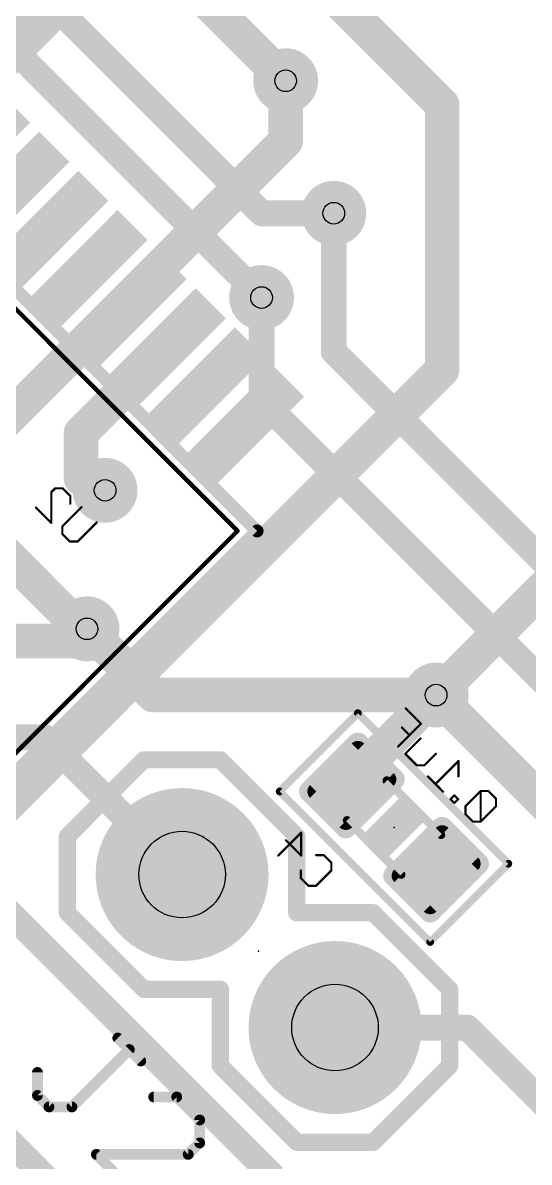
# Model space of a CAD drawing. Extents: x -76 to 580, y -41 to 95.
# Drawn here: x -6.77 to -0.82, y 1.73 to 15.11 of the extents above; entities that cross this region are included whole.
import ezdxf

# ---------------------------------------------------------------- set-up
doc = ezdxf.new("R2010")
doc.units = 0
for name, color, linetype in [('1', 22, 'CONTINUOUS'), ('16', 175, 'CONTINUOUS'), ('17', 82, 'CONTINUOUS'), ('18', 82, 'CONTINUOUS'), ('22', 2, 'CONTINUOUS'), ('23', 7, 'CONTINUOUS'), ('24', 7, 'CONTINUOUS'), ('25', 253, 'CONTINUOUS'), ('26', 253, 'CONTINUOUS'), ('28', 253, 'CONTINUOUS'), ('29', 253, 'CONTINUOUS'), ('30', 253, 'CONTINUOUS'), ('32', 253, 'CONTINUOUS'), ('36', 253, 'CONTINUOUS'), ('40', 175, 'CONTINUOUS'), ('44', 253, 'CONTINUOUS'), ('51', 53, 'CONTINUOUS'), ('52', 253, 'CONTINUOUS')]:
    doc.layers.add(name, color=color, linetype=linetype)

# ---------------------------------------------------------------- blocks, each defined once
blk = doc.blocks.new('RECT')
blk.add_solid([(-0.5, -0.5), (0.5, -0.5), (-0.5, 0.5), (0.5, 0.5)])
blk = doc.blocks.new('RECT112000X144000R30')
at = {"const_width": 0.105}
blk.add_lwpolyline([(0.2975, -0.345), (0.2975, 0.345, 0.4142), (0.245, 0.3975), (-0.245, 0.3975, 0.4142), (-0.2975, 0.345), (-0.2975, -0.345, 0.4142), (-0.245, -0.3975), (0.245, -0.3975, 0.4142)], format="xyb", close=True, dxfattribs=at)
blk.add_solid([(-0.2704, -0.3704), (0.2704, -0.3704), (-0.2704, 0.3704), (0.2704, 0.3704)])
blk = doc.blocks.new('RECT136384X168384R30')
at = {"const_width": 0.1279}
blk.add_lwpolyline([(0.3623, -0.3983), (0.3623, 0.3983, 0.4142), (0.2983, 0.4623), (-0.2983, 0.4623, 0.4142), (-0.3623, 0.3983), (-0.3623, -0.3983, 0.4142), (-0.2983, -0.4623), (0.2983, -0.4623, 0.4142)], format="xyb", close=True, dxfattribs=at)
blk.add_solid([(-0.3237, -0.4237), (0.3237, -0.4237), (-0.3237, 0.4237), (0.3237, 0.4237)])
blk = doc.blocks.new('ROUNDP')
at = {"const_width": 0.5}
blk.add_lwpolyline([(0, -0.25, 1), (0, 0.25, 1), (0, -0.25)], format="xyb", dxfattribs=at)
blk = doc.blocks.new('ROUNDV')
at = {"const_width": 0.5}
blk.add_lwpolyline([(0, -0.25, 1), (0, 0.25, 1), (0, -0.25)], format="xyb", dxfattribs=at)

msp = doc.modelspace()

# ---------------------------------------------------------------- linework, layer by layer
at = {"layer": '1'}
for points, const_width in [([(-1.6971, 20.2233), (-8.8388, 13.0815)], 0.8128), ([(-3.677, 13.7179), (-3.677, 14.425)], 0.4064), ([(-3.677, 13.7179), (-7.7075, 9.6874)], 0.4064), ([(-3.1113, 12.8693), (-3.1113, 11.243)], 0.3048), ([(-3.9598, 10.6773), (-3.9598, 11.8794)], 0.3048), ([(-3.1113, 11.243), (5.1265, 3.0052)], 0.3048), ([(4.4194, 2.2981), (-3.9598, 10.6773)], 0.3048), ([(-5.2326, 7.2125), (-6.0104, 7.9903)], 0.4064), ([(-1.9092, 7.2125), (-5.2326, 7.2125)], 0.4064), ([(-1.9092, 7.2125), (-1.5203, 6.8236)], 0.4064), ([(3.7123, 1.591), (-1.5203, 6.8236)], 0.4064), ([(-6.5054, 6.7175), (-7.7075, 6.7175)], 0.3048), ([(-4.8932, 5.1053), (-6.5054, 6.7175)], 0.3048), ([(-7.2125, 4.9497), (-3.8184, 1.5556)], 0.3048), ([(-1.5415, 3.3093), (-3.0971, 3.3093)], 0.3048), ([(1.9445, -0.1768), (-1.5415, 3.3093)], 0.3048), ([(-5.3033, 0.3536), (-7.467, 2.5173)], 0.3048)]:
    msp.add_lwpolyline(points, dxfattribs=dict(at, const_width=const_width))
for points, const_width in [([(-3.5754, 14.425, 1), (-3.7786, 14.425)], 0.2032), ([(-3.6051, 13.646, 1), (-3.7488, 13.7897)], 0.2032), ([(-3.7786, 13.7179, 1), (-3.5754, 13.7179)], 0.2032), ([(-3.0351, 12.8693, 1), (-3.1875, 12.8693)], 0.1524), ([(-3.8836, 11.8794, 1), (-4.036, 11.8794)], 0.1524), ([(-3.0574, 11.2969, 1), (-3.1652, 11.1891)], 0.1524), ([(-3.1875, 11.243, 1), (-3.0351, 11.243)], 0.1524), ([(-3.9059, 10.7312, 1), (-4.0137, 10.6234)], 0.1524), ([(-4.036, 10.6773, 1), (-3.8836, 10.6773)], 0.1524), ([(-5.9386, 8.0621, 1), (-6.0822, 7.9185)], 0.2032), ([(-5.2326, 7.3141, 1), (-5.2326, 7.1109)], 0.2032), ([(-5.3044, 7.1406, 1), (-5.1607, 7.2843)], 0.2032), ([(-1.8373, 7.2843, 1), (-1.981, 7.1406)], 0.2032), ([(-1.9092, 7.1109, 1), (-1.9092, 7.3141)], 0.2032), ([(-1.4484, 6.8954, 1), (-1.5921, 6.7517)], 0.2032), ([(-1.5921, 6.7517, 1), (-1.4484, 6.8954)], 0.2032), ([(-6.4515, 6.7714, 1), (-6.5593, 6.6636)], 0.1524), ([(-6.5054, 6.6413, 1), (-6.5054, 6.7937)], 0.1524), ([(-4.9471, 5.0514, 1), (-4.8393, 5.1592)], 0.1524), ([(-3.0971, 3.3855, 1), (-3.0971, 3.2331)], 0.1524), ([(-1.4876, 3.3631, 1), (-1.5954, 3.2554)], 0.1524), ([(-1.5415, 3.2331, 1), (-1.5415, 3.3855)], 0.1524)]:
    msp.add_lwpolyline(points, format="xyb", dxfattribs=dict(at, const_width=const_width))
at = {"layer": '16'}
for points, const_width in [([(-8.2024, 17.112), (-3.9598, 12.8693)], 0.3048), ([(-3.9598, 11.8794), (-8.556, 16.4756)], 0.3048), ([(-3.677, 14.425), (-4.9497, 15.6978)], 0.4064), ([(-3.2527, 15.5563), (-1.8385, 14.1421)], 0.4064), ([(-1.8385, 14.1421), (-1.8385, 11.0309)], 0.4064), ([(-3.9598, 12.8693), (-3.1113, 12.8693)], 0.3048), ([(-6.0811, 10.2884), (-5.1753, 11.1942)], 0.4064), ([(-1.8385, 11.0309), (-8.556, 4.3133)], 0.4064), ([(-6.0811, 9.7581), (-6.0811, 10.2884)], 0.4064), ([(-8.0963, 10.0055), (-6.0811, 7.9903)], 0.4064), ([(0.3536, 9.4752), (-1.9092, 7.2125)], 0.4064), ([(-6.1518, 7.8489), (-6.0104, 7.9903)], 0.4064), ([(-6.0811, 7.9903), (-6.0104, 7.9903)], 0.4064), ([(-8.556, 7.8489), (-6.1518, 7.8489)], 0.4064), ([(-2.8991, 6.2225), (-1.9092, 7.2125)], 0.4064), ([(-2.8991, 6.1518), (-2.8991, 6.2225)], 0.4064)]:
    msp.add_lwpolyline(points, dxfattribs=dict(at, const_width=const_width))
for points, const_width in [([(-3.7488, 14.3531, 1), (-3.6051, 14.4968)], 0.2032), ([(-1.7369, 14.1421, 1), (-1.9401, 14.1421)], 0.2032), ([(-1.9103, 14.0703, 1), (-1.7666, 14.214)], 0.2032), ([(-3.9598, 12.9455, 1), (-3.9598, 12.7931)], 0.1524), ([(-4.0137, 12.8155, 1), (-3.9059, 12.9232)], 0.1524), ([(-3.1113, 12.7931, 1), (-3.1113, 12.9455)], 0.1524), ([(-4.0137, 11.8255, 1), (-3.9059, 11.9333)], 0.1524), ([(-5.1035, 11.1224, 1), (-5.2472, 11.266)], 0.2032), ([(-1.9401, 11.0309, 1), (-1.7369, 11.0309)], 0.2032), ([(-1.7666, 10.959, 1), (-1.9103, 11.1027)], 0.2032), ([(-5.9795, 10.2884, 1), (-6.1827, 10.2884)], 0.2032), ([(-6.153, 10.3602, 1), (-6.0093, 10.2166)], 0.2032), ([(-6.1827, 9.7581, 1), (-5.9795, 9.7581)], 0.2032), ([(-6.0811, 8.0919, 1), (-6.0811, 7.8887)], 0.2032), ([(-6.153, 7.9185, 1), (-6.0093, 8.0621)], 0.2032), ([(-5.9386, 7.9185, 1), (-6.0822, 8.0621)], 0.2032), ([(-6.0104, 7.8887, 1), (-6.0104, 8.0919)], 0.2032), ([(-6.1518, 7.7473, 1), (-6.1518, 7.9505)], 0.2032), ([(-6.2237, 7.9207, 1), (-6.08, 7.777)], 0.2032), ([(-1.981, 7.2843, 1), (-1.8373, 7.1406)], 0.2032), ([(-1.8373, 7.1406, 1), (-1.981, 7.2843)], 0.2032), ([(-2.7975, 6.2225, 1), (-3.0007, 6.2225)], 0.2032), ([(-2.971, 6.2944, 1), (-2.8273, 6.1507)], 0.2032), ([(-3.0007, 6.1518, 1), (-2.7975, 6.1518)], 0.2032)]:
    msp.add_lwpolyline(points, format="xyb", dxfattribs=dict(at, const_width=const_width))
at = {"layer": '22', "const_width": 0.1524}
for points in [[(-4.0128, 9.1394), (-11.3667, 16.4933)], [(-8.1494, 5.0028), (-4.0128, 9.1394)]]:
    msp.add_lwpolyline(points, dxfattribs=at)
at = {"layer": '22', "const_width": 0.0762}
for points in [[(-3.9859, 9.1124, 1), (-4.0398, 9.1663)], [(-4.0398, 9.1124, 1), (-3.9859, 9.1663)]]:
    msp.add_lwpolyline(points, format="xyb", dxfattribs=at)
at = {"layer": '23'}
msp.add_point((-3.9952, 4.2073), dxfattribs=at)
at = {"layer": '24'}
msp.add_point((-2.4042, 5.6569), dxfattribs=at)
at = {"layer": '25', "const_width": 0.127}
for points in [[(-5.6487, 3.1861), (-5.3791, 2.9165)], [(-6.188, 2.3772), (-5.5139, 3.0513)], [(-6.5924, 2.7817), (-6.5924, 2.512)], [(-6.5924, 2.512), (-6.4576, 2.3772)], [(-4.9566, 2.494), (-5.2263, 2.494)], [(-4.687, 2.2244), (-4.9566, 2.494)], [(-6.4576, 2.3772), (-6.188, 2.3772)], [(-4.687, 1.9548), (-4.687, 2.2244)], [(-4.8218, 1.8199), (-4.687, 1.9548)], [(-5.3611, 1.2807), (-5.9004, 1.8199)], [(-5.9004, 1.8199), (-4.8218, 1.8199)]]:
    msp.add_lwpolyline(points, dxfattribs=at)
at = {"layer": '25', "const_width": 0.0635}
for points in [[(-5.6263, 3.2086, 1), (-5.6712, 3.1637)], [(-5.4914, 3.0288, 1), (-5.5363, 3.0737)], [(-5.4015, 2.894, 1), (-5.3566, 2.9389)], [(-6.5607, 2.7817, 1), (-6.6242, 2.7817)], [(-6.57, 2.5345, 1), (-6.6149, 2.4896)], [(-6.6242, 2.512, 1), (-6.5607, 2.512)], [(-5.2263, 2.5258, 1), (-5.2263, 2.4623)], [(-4.9342, 2.5165, 1), (-4.9791, 2.4716)], [(-4.9566, 2.4623, 1), (-4.9566, 2.5258)], [(-6.4576, 2.409, 1), (-6.4576, 2.3455)], [(-6.4801, 2.3547, 1), (-6.4352, 2.3997)], [(-6.2104, 2.3997, 1), (-6.1655, 2.3547)], [(-6.188, 2.3455, 1), (-6.188, 2.409)], [(-4.6553, 2.2244, 1), (-4.7188, 2.2244)], [(-4.7095, 2.2019, 1), (-4.6646, 2.2469)], [(-4.6646, 1.9323, 1), (-4.7095, 1.9772)], [(-5.9004, 1.8517, 1), (-5.9004, 1.7882)], [(-5.8779, 1.8424, 1), (-5.9228, 1.7975)], [(-4.8443, 1.8424, 1), (-4.7994, 1.7975)], [(-4.8218, 1.7882, 1), (-4.8218, 1.8517)], [(-4.7188, 1.9548, 1), (-4.6553, 1.9548)]]:
    msp.add_lwpolyline(points, format="xyb", dxfattribs=at)
at = {"layer": '26', "const_width": 0.0254}
for points in [[(-6.4306, 9.594), (-6.3856, 9.639)], [(-6.3856, 9.639), (-6.2958, 9.639)], [(-6.2958, 9.639), (-6.2059, 9.5491)], [(-6.4306, 9.2345), (-6.4306, 9.594)], [(-6.2059, 9.5491), (-6.2059, 9.4592)], [(-6.6103, 9.4143), (-6.4306, 9.2345)], [(-6.3008, 9.1946), (-6.0761, 9.4193)], [(-5.8963, 9.2396), (-6.121, 9.0149)], [(-6.3008, 9.1047), (-6.3008, 9.1946)], [(-6.2109, 9.0149), (-6.3008, 9.1047)], [(-6.121, 9.0149), (-6.2109, 9.0149)], [(-3.7638, 5.3284), (-3.4942, 5.598)], [(-3.4942, 5.3284), (-3.674, 5.5081)], [(-3.4942, 5.598), (-3.4942, 5.3284)], [(-3.3195, 5.3334), (-3.2296, 5.3334)], [(-3.2296, 5.3334), (-3.1397, 5.2435)], [(-3.1397, 5.2435), (-3.1397, 5.1536)], [(-3.4992, 5.0638), (-3.4992, 5.1536)], [(-3.1397, 5.1536), (-3.3195, 4.9739)], [(-3.4093, 4.9739), (-3.4992, 5.0638)], [(-3.3195, 4.9739), (-3.4093, 4.9739)]]:
    msp.add_lwpolyline(points, dxfattribs=at)
at = {"layer": '26', "const_width": 0.0127}
for points in [[(-6.3856, 9.6453, 1), (-6.3856, 9.6326)], [(-6.3812, 9.6345, 1), (-6.3901, 9.6435)], [(-6.2913, 9.6435, 1), (-6.3003, 9.6345)], [(-6.2958, 9.6326, 1), (-6.2958, 9.6453)], [(-6.4351, 9.5985, 1), (-6.4261, 9.5896)], [(-6.4242, 9.594, 1), (-6.4369, 9.594)], [(-6.1995, 9.5491, 1), (-6.2122, 9.5491)], [(-6.2104, 9.5446, 1), (-6.2014, 9.5536)], [(-6.6058, 9.4188, 1), (-6.6148, 9.4098)], [(-6.2122, 9.4592, 1), (-6.1995, 9.4592)], [(-6.0716, 9.4148, 1), (-6.0806, 9.4238)], [(-6.4369, 9.2345, 1), (-6.4242, 9.2345)], [(-6.4351, 9.23, 1), (-6.4261, 9.239)], [(-5.8918, 9.2351, 1), (-5.9008, 9.2441)], [(-6.2944, 9.1946, 1), (-6.3071, 9.1946)], [(-6.3053, 9.1991, 1), (-6.2963, 9.1901)], [(-6.2963, 9.1092, 1), (-6.3053, 9.1003)], [(-6.3071, 9.1047, 1), (-6.2944, 9.1047)], [(-6.2109, 9.0212, 1), (-6.2109, 9.0085)], [(-6.2154, 9.0104, 1), (-6.2064, 9.0194)], [(-6.1255, 9.0194, 1), (-6.1165, 9.0104)], [(-6.121, 9.0085, 1), (-6.121, 9.0212)], [(-3.6695, 5.5126, 1), (-3.6784, 5.5036)], [(-3.4878, 5.598, 1), (-3.5005, 5.598)], [(-3.4897, 5.5935, 1), (-3.4987, 5.6025)], [(-3.7683, 5.3329, 1), (-3.7593, 5.3239)], [(-3.5005, 5.3284, 1), (-3.4878, 5.3284)], [(-3.4987, 5.3239, 1), (-3.4897, 5.3329)], [(-3.3195, 5.3397, 1), (-3.3195, 5.327)], [(-3.2251, 5.3379, 1), (-3.2341, 5.3289)], [(-3.2296, 5.327, 1), (-3.2296, 5.3397)], [(-3.1334, 5.2435, 1), (-3.1461, 5.2435)], [(-3.1442, 5.239, 1), (-3.1352, 5.248)], [(-3.4929, 5.1536, 1), (-3.5056, 5.1536)], [(-3.1461, 5.1536, 1), (-3.1334, 5.1536)], [(-3.1352, 5.1491, 1), (-3.1442, 5.1581)], [(-3.4947, 5.0682, 1), (-3.5037, 5.0593)], [(-3.5056, 5.0638, 1), (-3.4929, 5.0638)], [(-3.4093, 4.9802, 1), (-3.4093, 4.9675)], [(-3.4138, 4.9694, 1), (-3.4049, 4.9784)], [(-3.324, 4.9784, 1), (-3.315, 4.9694)], [(-3.3195, 4.9675, 1), (-3.3195, 4.9802)]]:
    msp.add_lwpolyline(points, format="xyb", dxfattribs=at)
at = {"layer": '28'}
for points, const_width in [([(-4.2419, 9.1394), (-11.3667, 16.2642)], 0.0508), ([(-8.1494, 5.2319), (-4.2419, 9.1394)], 0.0508), ([(-2.0866, 6.8774), (-2.2663, 7.0571)], 0.0254), ([(-2.3562, 6.6078), (-2.0866, 6.8774)], 0.0254), ([(-2.2214, 6.7426), (-2.3113, 6.8324)], 0.0254), ([(-2.2714, 6.5229), (-2.0916, 6.7027)], 0.0254), ([(-2.1366, 6.3881), (-2.2714, 6.5229)], 0.0254), ([(-1.9119, 6.5229), (-2.0467, 6.3881)], 0.0254), ([(-1.6473, 6.4381), (-1.9169, 6.1684)], 0.0254), ([(-1.6473, 6.2583), (-1.6473, 6.4381)], 0.0254), ([(-2.0467, 6.3881), (-2.1366, 6.3881)], 0.0254), ([(-1.827, 6.0785), (-2.0068, 6.2583)], 0.0254), ([(-1.6947, 6.0361), (-1.7396, 5.9912)], 0.0254), ([(-1.6498, 5.9912), (-1.6947, 6.0361)], 0.0254), ([(-1.3852, 6.0861), (-1.5649, 5.9063)], 0.0254), ([(-1.2953, 6.0861), (-1.3852, 6.0861)], 0.0254), ([(-1.3852, 5.7266), (-1.3852, 6.0861)], 0.0254), ([(-1.2054, 5.9962), (-1.2953, 6.0861)], 0.0254), ([(-1.7396, 5.9912), (-1.6947, 5.9462)], 0.0254), ([(-1.6947, 5.9462), (-1.6498, 5.9912)], 0.0254), ([(-1.5649, 5.9063), (-1.5649, 5.8165)], 0.0254), ([(-1.3852, 5.7266), (-1.2054, 5.9063)], 0.0254), ([(-1.2054, 5.9063), (-1.2054, 5.9962)], 0.0254), ([(-1.5649, 5.8165), (-1.475, 5.7266)], 0.0254), ([(-1.475, 5.7266), (-1.3852, 5.7266)], 0.0254)]:
    msp.add_lwpolyline(points, dxfattribs=dict(at, const_width=const_width))
for points, const_width in [([(-4.233, 9.1304, 1), (-4.2509, 9.1483)], 0.0254), ([(-4.2509, 9.1304, 1), (-4.233, 9.1483)], 0.0254), ([(-2.2619, 7.0616, 1), (-2.2708, 7.0527)], 0.0127), ([(-2.3068, 6.8369, 1), (-2.3158, 6.828)], 0.0127), ([(-2.0821, 6.8729, 1), (-2.0911, 6.8819)], 0.0127), ([(-2.0911, 6.8729, 1), (-2.0821, 6.8819)], 0.0127), ([(-2.2259, 6.7381, 1), (-2.2169, 6.7471)], 0.0127), ([(-2.0871, 6.6982, 1), (-2.0961, 6.7072)], 0.0127), ([(-2.3607, 6.6122, 1), (-2.3517, 6.6033)], 0.0127), ([(-2.2669, 6.5274, 1), (-2.2759, 6.5184)], 0.0127), ([(-2.2759, 6.5274, 1), (-2.2669, 6.5184)], 0.0127), ([(-1.9074, 6.5184, 1), (-1.9163, 6.5274)], 0.0127), ([(-1.6409, 6.4381, 1), (-1.6536, 6.4381)], 0.0127), ([(-1.6428, 6.4336, 1), (-1.6517, 6.4425)], 0.0127), ([(-2.1366, 6.3944, 1), (-2.1366, 6.3817)], 0.0127), ([(-2.141, 6.3836, 1), (-2.1321, 6.3926)], 0.0127), ([(-2.0512, 6.3926, 1), (-2.0422, 6.3836)], 0.0127), ([(-2.0467, 6.3817, 1), (-2.0467, 6.3944)], 0.0127), ([(-2.0023, 6.2628, 1), (-2.0113, 6.2538)], 0.0127), ([(-1.9214, 6.1729, 1), (-1.9124, 6.1639)], 0.0127), ([(-1.6536, 6.2583, 1), (-1.6409, 6.2583)], 0.0127), ([(-1.8315, 6.0741, 1), (-1.8225, 6.083)], 0.0127), ([(-1.6902, 6.0406, 1), (-1.6992, 6.0316)], 0.0127), ([(-1.6902, 6.0316, 1), (-1.6992, 6.0406)], 0.0127), ([(-1.3852, 6.0924, 1), (-1.3852, 6.0797)], 0.0127), ([(-1.3788, 6.0861, 1), (-1.3915, 6.0861)], 0.0127), ([(-1.3807, 6.0816, 1), (-1.3897, 6.0906)], 0.0127), ([(-1.2908, 6.0906, 1), (-1.2998, 6.0816)], 0.0127), ([(-1.2953, 6.0797, 1), (-1.2953, 6.0924)], 0.0127), ([(-1.7352, 5.9957, 1), (-1.7441, 5.9867)], 0.0127), ([(-1.7441, 5.9957, 1), (-1.7352, 5.9867)], 0.0127), ([(-1.6992, 5.9507, 1), (-1.6902, 5.9418)], 0.0127), ([(-1.6992, 5.9418, 1), (-1.6902, 5.9507)], 0.0127), ([(-1.6453, 5.9867, 1), (-1.6543, 5.9957)], 0.0127), ([(-1.6543, 5.9867, 1), (-1.6453, 5.9957)], 0.0127), ([(-1.5586, 5.9063, 1), (-1.5713, 5.9063)], 0.0127), ([(-1.5694, 5.9108, 1), (-1.5604, 5.9018)], 0.0127), ([(-1.1991, 5.9962, 1), (-1.2118, 5.9962)], 0.0127), ([(-1.2118, 5.9063, 1), (-1.1991, 5.9063)], 0.0127), ([(-1.2099, 5.9917, 1), (-1.2009, 6.0007)], 0.0127), ([(-1.2009, 5.9018, 1), (-1.2099, 5.9108)], 0.0127), ([(-1.5604, 5.8209, 1), (-1.5694, 5.812)], 0.0127), ([(-1.5713, 5.8165, 1), (-1.5586, 5.8165)], 0.0127), ([(-1.475, 5.7329, 1), (-1.475, 5.7202)], 0.0127), ([(-1.4795, 5.7221, 1), (-1.4706, 5.7311)], 0.0127), ([(-1.3897, 5.7311, 1), (-1.3807, 5.7221)], 0.0127), ([(-1.3915, 5.7266, 1), (-1.3788, 5.7266)], 0.0127), ([(-1.3852, 5.7202, 1), (-1.3852, 5.7329)], 0.0127)]:
    msp.add_lwpolyline(points, format="xyb", dxfattribs=dict(at, const_width=const_width))
at = {"layer": '40', "const_width": 0.09}
for points in [[(-2.8284, 7.0004), (-3.7477, 6.0811)], [(-1.0607, 5.2326), (-2.8284, 7.0004)], [(-3.7477, 6.0811), (-1.9799, 4.3133)], [(-1.9799, 4.3133), (-1.0607, 5.2326)]]:
    msp.add_lwpolyline(points, dxfattribs=at)
at = {"layer": '40', "const_width": 0.045}
for points in [[(-2.8125, 7.0163, 1), (-2.8443, 6.9844)], [(-2.8125, 6.9844, 1), (-2.8443, 7.0163)], [(-3.7318, 6.097, 1), (-3.7636, 6.0652)], [(-3.7636, 6.097, 1), (-3.7318, 6.0652)], [(-1.0448, 5.2167, 1), (-1.0766, 5.2485)], [(-1.0766, 5.2167, 1), (-1.0448, 5.2485)], [(-1.9958, 4.3293, 1), (-1.964, 4.2974)], [(-1.9958, 4.2974, 1), (-1.964, 4.3293)]]:
    msp.add_lwpolyline(points, format="xyb", dxfattribs=at)
at = {"layer": '44'}
for centre, radius in [((-3.677, 14.425), 0.127), ((-3.1113, 12.8693), 0.127), ((-3.9598, 11.8794), 0.127), ((-5.7983, 9.6166), 0.127), ((-6.0104, 7.9903), 0.127), ((-1.9092, 7.2125), 0.127), ((-4.8932, 5.1053), 0.508), ((-3.0971, 3.3093), 0.508)]:
    msp.add_circle(centre, radius, dxfattribs=at)
at = {"layer": '51', "const_width": 0.2032}
for points in [[(-6.2402, 5.5543), (-5.3422, 6.4523)], [(-5.3422, 6.4523), (-4.4442, 6.4523)], [(-4.4442, 6.4523), (-3.5461, 5.5543)], [(-6.2402, 4.6563), (-6.2402, 5.5543)], [(-3.5461, 5.5543), (-3.5461, 4.6563)], [(-5.3422, 3.7583), (-6.2402, 4.6563)], [(-3.5461, 4.6563), (-2.6481, 4.6563)], [(-2.6481, 4.6563), (-1.7501, 3.7583)], [(-4.4442, 3.7583), (-5.3422, 3.7583)], [(-4.4442, 2.8602), (-4.4442, 3.7583)], [(-1.7501, 2.8602), (-1.7501, 3.7583)], [(-3.5461, 1.9622), (-4.4442, 2.8602)], [(-2.6481, 1.9622), (-1.7501, 2.8602)], [(-3.5461, 1.9622), (-2.6481, 1.9622)]]:
    msp.add_lwpolyline(points, dxfattribs=at)
at = {"layer": '51', "const_width": 0.1016}
for points in [[(-5.3422, 6.5031, 1), (-5.3422, 6.4015)], [(-5.3063, 6.4164, 1), (-5.3781, 6.4883)], [(-4.4082, 6.4883, 1), (-4.4801, 6.4164)], [(-4.4442, 6.4015, 1), (-4.4442, 6.5031)], [(-6.1894, 5.5543, 1), (-6.291, 5.5543)], [(-6.2761, 5.5902, 1), (-6.2043, 5.5184)], [(-3.4953, 5.5543, 1), (-3.5969, 5.5543)], [(-3.5821, 5.5184, 1), (-3.5102, 5.5902)], [(-6.2043, 4.6922, 1), (-6.2761, 4.6204)], [(-6.291, 4.6563, 1), (-6.1894, 4.6563)], [(-3.5461, 4.7071, 1), (-3.5461, 4.6055)], [(-3.5969, 4.6563, 1), (-3.4953, 4.6563)], [(-2.6122, 4.6922, 1), (-2.684, 4.6204)], [(-2.6481, 4.6055, 1), (-2.6481, 4.7071)], [(-5.3422, 3.8091, 1), (-5.3422, 3.7075)], [(-5.3781, 3.7223, 1), (-5.3063, 3.7942)], [(-4.3934, 3.7583, 1), (-4.495, 3.7583)], [(-4.4442, 3.7075, 1), (-4.4442, 3.8091)], [(-1.6993, 3.7583, 1), (-1.8009, 3.7583)], [(-1.786, 3.7223, 1), (-1.7142, 3.7942)], [(-4.4082, 2.8962, 1), (-4.4801, 2.8243)], [(-1.7142, 2.8243, 1), (-1.786, 2.8962)], [(-4.495, 2.8602, 1), (-4.3934, 2.8602)], [(-1.8009, 2.8602, 1), (-1.6993, 2.8602)], [(-3.5461, 2.013, 1), (-3.5461, 1.9114)], [(-3.5821, 1.9263, 1), (-3.5102, 1.9981)], [(-2.684, 1.9981, 1), (-2.6122, 1.9263)], [(-2.6481, 1.9114, 1), (-2.6481, 2.013)]]:
    msp.add_lwpolyline(points, format="xyb", dxfattribs=at)
at = {"layer": '52', "const_width": 0.1}
for points in [[(-2.489, 6.2084), (-1.8526, 5.572)], [(-2.9557, 5.7417), (-2.3193, 5.1053)]]:
    msp.add_lwpolyline(points, dxfattribs=at)
at = {"layer": '52', "const_width": 0.05}
for points in [[(-2.4713, 6.2261, 1), (-2.5067, 6.1907)], [(-2.938, 5.7594, 1), (-2.9734, 5.724)], [(-1.8703, 5.5543, 1), (-1.8349, 5.5897)], [(-2.337, 5.0876, 1), (-2.3016, 5.123)]]:
    msp.add_lwpolyline(points, format="xyb", dxfattribs=at)

# ---------------------------------------------------------------- block references
at = {"layer": '16', "xscale": 0.348, "yscale": 1.397, "rotation": 135}
for p in [(-6.9431, 13.1034), (-6.4835, 12.6438), (-6.0238, 12.1842), (-5.5642, 11.7245), (-5.1046, 11.2649), (-4.645, 10.8053), (-4.1854, 10.3457)]:
    msp.add_blockref('RECT', p, dxfattribs=at)
at = {"layer": '16', "rotation": 315}
for p in [(-2.8991, 6.1518), (-1.9092, 5.1619)]:
    msp.add_blockref('RECT112000X144000R30', p, dxfattribs=at)
at = {"layer": '17', "xscale": 1.8796, "yscale": 1.8796, "rotation": 225}
for p in [(-4.8932, 5.1053), (-4.8932, 5.1053), (-3.0971, 3.3093), (-3.0971, 3.3093)]:
    msp.add_blockref('ROUNDP', p, dxfattribs=at)
at = {"layer": '18', "xscale": 0.6096, "yscale": 0.6096}
for p in [(-3.677, 14.425), (-3.677, 14.425), (-3.1113, 12.8693), (-3.1113, 12.8693), (-3.9598, 11.8794), (-3.9598, 11.8794), (-5.7983, 9.6166), (-5.7983, 9.6166), (-6.0104, 7.9903), (-6.0104, 7.9903), (-1.9092, 7.2125), (-1.9092, 7.2125)]:
    msp.add_blockref('ROUNDV', p, dxfattribs=at)
at = {"layer": '29', "xscale": 0.762, "yscale": 0.762}
for p in [(-3.677, 14.425), (-3.1113, 12.8693), (-3.9598, 11.8794), (-5.7983, 9.6166), (-6.0104, 7.9903), (-1.9092, 7.2125)]:
    msp.add_blockref('ROUNDV', p, dxfattribs=at)
at = {"layer": '29', "xscale": 2.032, "yscale": 2.032, "rotation": 225}
for p in [(-4.8932, 5.1053), (-3.0971, 3.3093)]:
    msp.add_blockref('ROUNDP', p, dxfattribs=at)
at = {"layer": '30', "xscale": 0.762, "yscale": 0.762}
for p in [(-3.677, 14.425), (-3.1113, 12.8693), (-3.9598, 11.8794), (-5.7983, 9.6166), (-6.0104, 7.9903), (-1.9092, 7.2125)]:
    msp.add_blockref('ROUNDV', p, dxfattribs=at)
at = {"layer": '30'}
for name, p, xscale, yscale, rotation in [('RECT', (-7.4027, 13.563), 0.5004, 1.5494, 135), ('RECT', (-6.9431, 13.1034), 0.5004, 1.5494, 135), ('RECT', (-6.4835, 12.6438), 0.5004, 1.5494, 135), ('RECT', (-6.0238, 12.1842), 0.5004, 1.5494, 135), ('RECT', (-5.5642, 11.7245), 0.5004, 1.5494, 135), ('RECT', (-5.1046, 11.2649), 0.5004, 1.5494, 135), ('RECT', (-4.645, 10.8053), 0.5004, 1.5494, 135), ('RECT', (-4.1854, 10.3457), 0.5004, 1.5494, 135), ('ROUNDP', (-4.8932, 5.1053), 2.032, 2.032, 225), ('ROUNDP', (-3.0971, 3.3093), 2.032, 2.032, 225)]:
    msp.add_blockref(name, p, dxfattribs=dict(at, xscale=xscale, yscale=yscale, rotation=rotation))
at = {"layer": '30', "rotation": 315}
for p in [(-2.8991, 6.1518), (-1.9092, 5.1619)]:
    msp.add_blockref('RECT136384X168384R30', p, dxfattribs=at)
at = {"layer": '32', "xscale": 0.348, "yscale": 1.397, "rotation": 135}
for p in [(-6.9431, 13.1034), (-6.4835, 12.6438), (-6.0238, 12.1842), (-5.5642, 11.7245), (-5.1046, 11.2649), (-4.645, 10.8053), (-4.1854, 10.3457)]:
    msp.add_blockref('RECT', p, dxfattribs=at)
at = {"layer": '32', "rotation": 315}
for p in [(-2.8991, 6.1518), (-1.9092, 5.1619)]:
    msp.add_blockref('RECT112000X144000R30', p, dxfattribs=at)
at = {"layer": '36', "xscale": 0.3998, "yscale": 0.6, "rotation": 315}
msp.add_blockref('RECT', (-2.4042, 5.6569), dxfattribs=at)
at = {"layer": '51', "xscale": 0.508, "yscale": 0.508, "rotation": 135}
for p in [(-4.8932, 5.1053), (-3.0971, 3.3093)]:
    msp.add_blockref('RECT', p, dxfattribs=at)
at = {"layer": '52'}
for p, xscale, yscale, rotation in [((-7.1009, 12.9456), 0.325, 0.9344, 135), ((-6.6413, 12.4859), 0.325, 0.9344, 135), ((-6.1817, 12.0263), 0.325, 0.9344, 135), ((-5.7221, 11.5667), 0.325, 0.9344, 135), ((-5.2624, 11.1071), 0.325, 0.9344, 135), ((-4.8028, 10.6475), 0.325, 0.9344, 135), ((-4.3432, 10.1879), 0.325, 0.9344, 135), ((-2.8284, 6.0811), 0.4, 0.8, 315), ((-1.9799, 5.2326), 0.4, 0.8, 315)]:
    msp.add_blockref('RECT', p, dxfattribs=dict(at, xscale=xscale, yscale=yscale, rotation=rotation))

doc.saveas('drawing.dxf')
